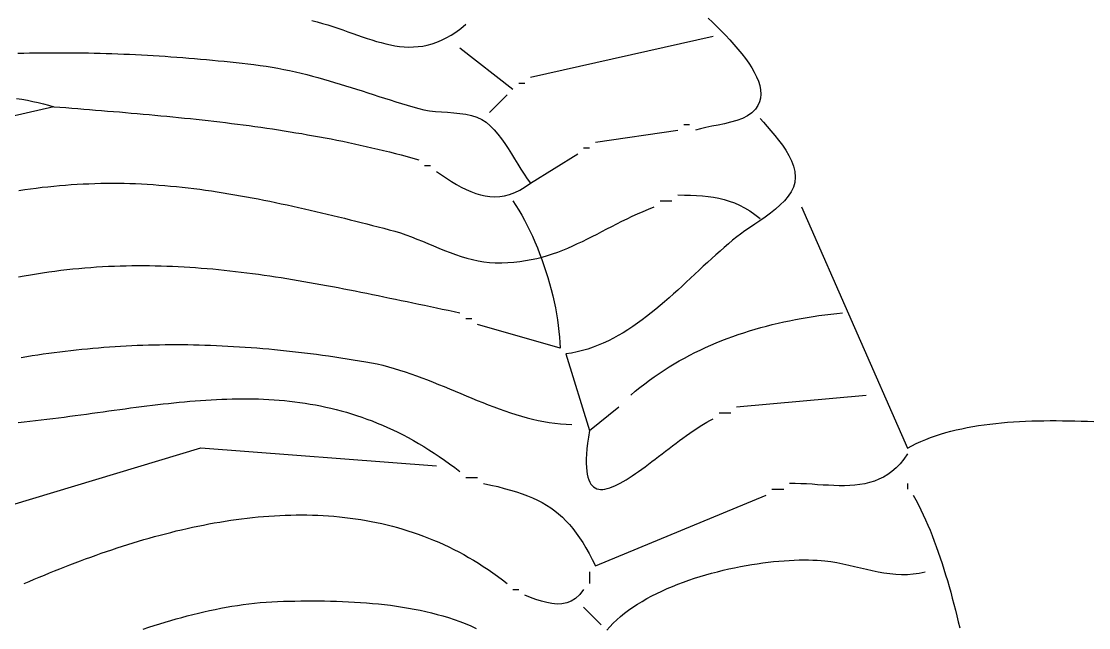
# Model space of a CAD drawing. Header units: millimetres. Extents: x 17 to 1517, y 15 to 1503.
# Drawn here: x 1058.5 to 1239.8, y 796.5 to 899.5 of the extents above; entities that cross this region are included whole.
import ezdxf

# ---------------------------------------------------------------- set-up
doc = ezdxf.new("R2010")
doc.units = ezdxf.units.MM
doc.layers.add('0_0_0', color=3, linetype='Continuous')

msp = doc.modelspace()

# ---------------------------------------------------------------- linework, layer by layer
at = {"layer": '0_0_0'}
for points in [[(1107.8566, 899.6207), (1108.7632, 899.3952), (1109.6564, 899.15), (1110.537, 898.8886), (1111.4057, 898.6142), (1112.2632, 898.33), (1113.1103, 898.0395), (1113.9479, 897.7457), (1114.7766, 897.4522), (1115.5973, 897.162), (1116.4106, 896.8786), (1117.2174, 896.6053), (1118.0184, 896.3452), (1118.8143, 896.1017), (1119.606, 895.878), (1120.3943, 895.6776), (1121.1798, 895.5036), (1121.9633, 895.3593), (1122.7456, 895.2481), (1123.5275, 895.1731), (1124.3097, 895.1378), (1125.093, 895.1454), (1125.8782, 895.1991), (1126.666, 895.3024), (1127.4571, 895.4583), (1128.2525, 895.6704), (1129.0527, 895.9417), (1129.8586, 896.2757), (1130.6709, 896.6756), (1131.4905, 897.1447), (1132.318, 897.6862), (1133.1542, 898.3036), (1134, 899)], [(1175.1515, 900.0518), (1175.8867, 899.3483), (1176.6297, 898.6241), (1177.3737, 897.882), (1178.112, 897.1246), (1178.8376, 896.3549), (1179.544, 895.5755), (1180.2243, 894.7891), (1180.8718, 893.9985), (1181.4797, 893.2065), (1182.0412, 892.4157), (1182.5495, 891.629), (1182.998, 890.8491), (1183.3798, 890.0788), (1183.6881, 889.3207), (1183.9163, 888.5776), (1184.0575, 887.8523), (1184.1049, 887.1476), (1184.0519, 886.4661), (1183.8915, 885.8106), (1183.6172, 885.1839), (1183.2221, 884.5887), (1182.6044, 883.9655), (1181.8443, 883.4452), (1180.9685, 883.0132), (1180.0037, 882.655), (1178.9766, 882.3562), (1177.9139, 882.1024), (1176.8422, 881.8789), (1175.7882, 881.6714), (1174.7788, 881.4654), (1173.8404, 881.2464), (1173, 881)], [(1145, 890), (1176, 897)], [(1057.8974, 894.0785), (1058.8956, 894.1032), (1059.894, 894.1241), (1060.8925, 894.1412), (1061.8911, 894.1544), (1062.8899, 894.1639), (1063.8888, 894.1695), (1064.8879, 894.1713), (1065.8872, 894.1694), (1066.8867, 894.1637), (1067.8864, 894.1542), (1068.8862, 894.1409), (1069.8863, 894.1239), (1070.8866, 894.1032), (1071.8871, 894.0787), (1072.8878, 894.0505), (1073.8887, 894.0185), (1074.8899, 893.9828), (1075.8914, 893.9435), (1076.8931, 893.9004), (1077.895, 893.8536), (1078.8973, 893.8032), (1079.8998, 893.749), (1080.9025, 893.6912), (1081.9056, 893.6298), (1082.909, 893.5647), (1083.9126, 893.4959), (1084.9166, 893.4235), (1085.9209, 893.3475), (1086.9256, 893.2678), (1087.9305, 893.1846), (1088.9358, 893.0977), (1089.9415, 893.0073), (1090.9475, 892.9132), (1091.9538, 892.8156), (1092.9605, 892.7144), (1093.9676, 892.6096), (1094.9751, 892.5012), (1095.983, 892.3893), (1096.9913, 892.2739), (1098, 892.155), (1099.0385, 892.0218), (1100.0648, 891.873), (1101.0795, 891.7093), (1102.0834, 891.5314), (1103.0774, 891.3401), (1104.0623, 891.1361), (1105.0387, 890.9201), (1106.0076, 890.693), (1106.9697, 890.4555), (1107.9257, 890.2083), (1108.8766, 889.9521), (1109.823, 889.6877), (1110.7658, 889.416), (1111.7057, 889.1375), (1112.6436, 888.8531), (1113.5802, 888.5635), (1114.5163, 888.2694), (1115.4527, 887.9717), (1116.3903, 887.671), (1117.3297, 887.3681), (1118.2718, 887.0637), (1119.2174, 886.7587), (1120.1672, 886.4537), (1121.1221, 886.1495), (1122.0829, 885.8468), (1123.0502, 885.5464), (1124.025, 885.2491), (1125.008, 884.9556), (1126, 884.6666), (1126.8827, 884.4584), (1127.8299, 884.3088), (1128.8261, 884.201), (1129.8559, 884.1183), (1130.9038, 884.044), (1131.9543, 883.9615), (1132.992, 883.854), (1134.0013, 883.7049), (1134.967, 883.4974), (1135.8734, 883.2149), (1136.7051, 882.8406), (1137.4467, 882.3579), (1138.1418, 881.7573), (1138.8029, 881.083), (1139.434, 880.3462), (1140.0392, 879.558), (1140.6227, 878.7297), (1141.1885, 877.8724), (1141.7407, 876.9973), (1142.2836, 876.1156), (1142.8211, 875.2385), (1143.3574, 874.3772), (1143.8965, 873.5429), (1144.4427, 872.7467), (1145, 872), (1153, 877)], [(1133, 895), (1142, 888)], [(1143, 889), (1144, 889)], [(1141, 887), (1138, 884)], [(1057.6654, 886.4169), (1058.596, 886.2626), (1059.5187, 886.0927), (1060.4329, 885.9069), (1061.3385, 885.705), (1062.2351, 885.4867), (1063.1223, 885.2518), (1064, 885), (1013, 873.3364)], [(1064, 885), (1065.0192, 884.9195), (1066.0374, 884.8391), (1067.0546, 884.7587), (1068.0707, 884.6781), (1069.0858, 884.5972), (1070.0999, 884.5159), (1071.113, 884.4342), (1072.1252, 884.3518), (1073.1365, 884.2688), (1074.1469, 884.1849), (1075.1564, 884.1001), (1076.165, 884.0142), (1077.1728, 883.9272), (1078.1798, 883.839), (1079.186, 883.7494), (1080.1915, 883.6583), (1081.1962, 883.5657), (1082.2001, 883.4713), (1083.2034, 883.3752), (1084.206, 883.2772), (1085.208, 883.1771), (1086.2093, 883.0749), (1087.21, 882.9705), (1088.2101, 882.8638), (1089.2096, 882.7546), (1090.2086, 882.6428), (1091.2071, 882.5284), (1092.2051, 882.4112), (1093.2026, 882.2911), (1094.1997, 882.1681), (1095.1963, 882.0419), (1096.1925, 881.9125), (1097.1883, 881.7798), (1098.1838, 881.6437), (1099.1789, 881.5041), (1100.1738, 881.3608), (1101.1683, 881.2137), (1102.1625, 881.0628), (1103.1565, 880.9079), (1104.1502, 880.749), (1105.1438, 880.5858), (1106.1371, 880.4184), (1107.1303, 880.2465), (1108.1234, 880.0702), (1109.1163, 879.8892), (1110.1092, 879.7035), (1111.102, 879.5129), (1112.0947, 879.3174), (1113.0874, 879.1168), (1114.0801, 878.9111), (1115.0728, 878.7001), (1116.0655, 878.4837), (1117.0583, 878.2619), (1118.0512, 878.0344), (1119.0442, 877.8012), (1120.0373, 877.5622), (1121.0306, 877.3173), (1122.024, 877.0663), (1123.0176, 876.8092), (1124.0115, 876.5459), (1125.0056, 876.2761), (1126, 876)], [(1184, 883), (1184.5623, 882.3497), (1185.1755, 881.6508), (1185.8207, 880.908), (1186.4788, 880.1262), (1187.1309, 879.3101), (1187.7582, 878.4646), (1188.3418, 877.5946), (1188.8626, 876.7048), (1189.3018, 875.8002), (1189.6405, 874.8854), (1189.8597, 873.9654), (1189.9405, 873.0449), (1189.8641, 872.1289), (1189.6367, 871.3303), (1189.2537, 870.5476), (1188.7357, 869.7821), (1188.1032, 869.0351), (1187.3769, 868.3081), (1186.5773, 867.6023), (1185.7251, 866.9192), (1184.8407, 866.2601), (1183.9449, 865.6262), (1183.0582, 865.019), (1182.2013, 864.4399), (1181.3946, 863.8901), (1180.6588, 863.3711), (1180.0146, 862.8842), (1179.3036, 862.309), (1178.5936, 861.7164), (1177.8841, 861.1079), (1177.1747, 860.4852), (1176.4649, 859.85), (1175.7543, 859.204), (1175.0426, 858.5489), (1174.3292, 857.8863), (1173.6137, 857.218), (1172.8957, 856.5455), (1172.1748, 855.8707), (1171.4506, 855.1952), (1170.7225, 854.5207), (1169.9903, 853.8488), (1169.2534, 853.1812), (1168.5114, 852.5197), (1167.764, 851.8659), (1167.0106, 851.2215), (1166.2508, 850.5881), (1165.4843, 849.9675), (1164.7106, 849.3613), (1163.9292, 848.7713), (1163.1398, 848.199), (1162.3418, 847.6463), (1161.5349, 847.1147), (1160.7187, 846.606), (1159.8927, 846.1218), (1159.0565, 845.6638), (1158.2096, 845.2338), (1157.3516, 844.8333), (1156.4822, 844.4641), (1155.6008, 844.1279), (1154.7071, 843.8263), (1153.8005, 843.561), (1152.8808, 843.3337), (1151.9474, 843.1462), (1151, 843), (1155, 830), (1160, 834)], [(1171, 882), (1172, 882)], [(1156, 879), (1170, 881)], [(1154, 878), (1155, 878)], [(1127, 875), (1128, 875)], [(1129, 874), (1129.8734, 873.4037), (1130.7312, 872.8347), (1131.5753, 872.2977), (1132.4081, 871.7976), (1133.2316, 871.3391), (1134.0481, 870.9271), (1134.8596, 870.5665), (1135.6683, 870.262), (1136.4764, 870.0185), (1137.2861, 869.8409), (1138.0995, 869.7338), (1138.9188, 869.7023), (1139.7462, 869.751), (1140.5837, 869.8849), (1141.4336, 870.1087), (1142.298, 870.4273), (1143.1791, 870.8454), (1144.079, 871.3681), (1145, 872)], [(1058.0907, 870.7874), (1059.0717, 870.9282), (1060.0546, 871.0609), (1061.0394, 871.1854), (1062.0261, 871.3016), (1063.0147, 871.4094), (1064.0052, 871.5087), (1064.9977, 871.5994), (1065.9921, 871.6814), (1066.9884, 871.7546), (1067.9867, 871.8189), (1068.987, 871.8742), (1069.9893, 871.9205), (1070.9936, 871.9575), (1072, 871.9853), (1072.9827, 872.0023), (1073.9666, 872.0085), (1074.9517, 872.0041), (1075.9377, 871.9894), (1076.9247, 871.9646), (1077.9125, 871.9299), (1078.901, 871.8856), (1079.8903, 871.8318), (1080.8802, 871.7688), (1081.8706, 871.6969), (1082.8614, 871.6163), (1083.8527, 871.5271), (1084.8442, 871.4297), (1085.8359, 871.3242), (1086.8277, 871.2109), (1087.8196, 871.09), (1088.8115, 870.9618), (1089.8032, 870.8264), (1090.7948, 870.6841), (1091.7861, 870.5352), (1092.777, 870.3798), (1093.7675, 870.2182), (1094.7575, 870.0506), (1095.7469, 869.8773), (1096.7356, 869.6985), (1097.7235, 869.5143), (1098.7106, 869.3251), (1099.6969, 869.1311), (1100.6821, 868.9325), (1101.6662, 868.7295), (1102.6492, 868.5223), (1103.6309, 868.3112), (1104.6114, 868.0965), (1105.5904, 867.8783), (1106.568, 867.6568), (1107.544, 867.4324), (1108.5184, 867.2052), (1109.491, 866.9755), (1110.4619, 866.7434), (1111.4309, 866.5093), (1112.3979, 866.2733), (1113.3629, 866.0357), (1114.3258, 865.7967), (1115.2865, 865.5565), (1116.2449, 865.3154), (1117.2009, 865.0737), (1118.1545, 864.8314), (1119.1056, 864.5889), (1120.0541, 864.3464), (1121, 864.1041), (1121.9372, 863.8444), (1122.8731, 863.5498), (1123.8083, 863.2259), (1124.743, 862.8781), (1125.6778, 862.5118), (1126.613, 862.1325), (1127.549, 861.7456), (1128.4863, 861.3566), (1129.4253, 860.9709), (1130.3664, 860.5939), (1131.31, 860.2312), (1132.2566, 859.8881), (1133.2065, 859.5701), (1134.1602, 859.2827), (1135.1181, 859.0312), (1136.0806, 858.8213), (1137.0481, 858.6582), (1138.0211, 858.5475), (1139, 858.4946), (1140.0882, 858.49), (1141.1462, 858.525), (1142.1756, 858.5976), (1143.1784, 858.7062), (1144.1564, 858.8487), (1145.1115, 859.0233), (1146.0455, 859.2282), (1146.9604, 859.4614), (1147.8579, 859.7212), (1148.7399, 860.0056), (1149.6084, 860.3128), (1150.4651, 860.641), (1151.3119, 860.9882), (1152.1507, 861.3526), (1152.9833, 861.7323), (1153.8116, 862.1255), (1154.6375, 862.5303), (1155.4629, 862.9448), (1156.2895, 863.3672), (1157.1192, 863.7956), (1157.954, 864.2282), (1158.7957, 864.663), (1159.6461, 865.0982), (1160.5071, 865.532), (1161.3805, 865.9625), (1162.2683, 866.3878), (1163.1723, 866.8061), (1164.0943, 867.2154), (1165.0362, 867.614), (1166, 868)], [(1142, 869), (1142.5085, 868.2282), (1143.0068, 867.4232), (1143.4941, 866.587), (1143.9698, 865.7221), (1144.4331, 864.8305), (1144.8832, 863.9148), (1145.3195, 862.977), (1145.7412, 862.0195), (1146.1475, 861.0445), (1146.5378, 860.0543), (1146.9112, 859.0512), (1147.2672, 858.0375), (1147.6048, 857.0154), (1147.9235, 855.9872), (1148.2225, 854.9552), (1148.501, 853.9216), (1148.7583, 852.8888), (1148.9937, 851.8589), (1149.2064, 850.8343), (1149.3958, 849.8172), (1149.561, 848.8099), (1149.7014, 847.8147), (1149.8163, 846.8338), (1149.9048, 845.8695), (1149.9663, 844.9242), (1150, 844), (1136, 848)], [(1167, 869), (1169, 869)], [(1170, 870), (1171.1113, 869.9936), (1172.1763, 869.9726), (1173.1998, 869.9317), (1174.1866, 869.8658), (1175.1416, 869.7696), (1176.0695, 869.6379), (1176.9752, 869.4656), (1177.8635, 869.2475), (1178.7392, 868.9783), (1179.6072, 868.6529), (1180.4723, 868.266), (1181.3393, 867.8124), (1182.213, 867.287), (1183.0983, 866.6846), (1184, 866)], [(1191, 868), (1209, 827), (1209.7473, 827.4016), (1210.515, 827.7814), (1211.3022, 828.1397), (1212.1083, 828.4771), (1212.9326, 828.794), (1213.7744, 829.0912), (1214.6331, 829.3689), (1215.508, 829.6279), (1216.3983, 829.8685), (1217.3034, 830.0914), (1218.2227, 830.297), (1219.1554, 830.4858), (1220.1009, 830.6585), (1221.0584, 830.8154), (1222.0274, 830.9572), (1223.0071, 831.0843), (1223.9968, 831.1974), (1224.9958, 831.2968), (1226.0036, 831.3831), (1227.0193, 831.4568), (1228.0424, 831.5186), (1229.0721, 831.5688), (1230.1077, 831.608), (1231.1486, 831.6367), (1232.1941, 831.6555), (1233.2436, 831.6649), (1234.2962, 831.6653), (1235.3514, 831.6574), (1236.4085, 831.6416), (1237.4667, 831.6185), (1238.5255, 831.5886), (1239.584, 831.5524), (1240.6418, 831.5104)], [(1058.0223, 856.0931), (1059, 856.2747), (1060.0418, 856.4569), (1061.0802, 856.6282), (1062.1151, 856.7887), (1063.1467, 856.9384), (1064.175, 857.0777), (1065.2001, 857.2065), (1066.2221, 857.3252), (1067.2412, 857.4338), (1068.2572, 857.5325), (1069.2705, 857.6214), (1070.281, 857.7008), (1071.2887, 857.7707), (1072.2939, 857.8314), (1073.2966, 857.8829), (1074.2968, 857.9255), (1075.2947, 857.9593), (1076.2903, 857.9844), (1077.2838, 858.001), (1078.2751, 858.0093), (1079.2644, 858.0094), (1080.2518, 858.0015), (1081.2373, 857.9858), (1082.2211, 857.9623), (1083.2032, 857.9312), (1084.1836, 857.8928), (1085.1626, 857.8471), (1086.1401, 857.7944), (1087.1163, 857.7347), (1088.0912, 857.6683), (1089.0649, 857.5952), (1090.0375, 857.5157), (1091.0091, 857.4299), (1091.9797, 857.3379), (1092.9495, 857.2399), (1093.9185, 857.1361), (1094.8868, 857.0267), (1095.8545, 856.9117), (1096.8217, 856.7914), (1097.7885, 856.6658), (1098.7549, 856.5352), (1099.721, 856.3997), (1100.687, 856.2595), (1101.6528, 856.1147), (1102.6186, 855.9655), (1103.5845, 855.812), (1104.5505, 855.6544), (1105.5167, 855.4929), (1106.4832, 855.3275), (1107.4502, 855.1585), (1108.4176, 854.9861), (1109.3856, 854.8103), (1110.3542, 854.6313), (1111.3235, 854.4493), (1112.2936, 854.2645), (1113.2646, 854.0769), (1114.2366, 853.8868), (1115.2097, 853.6944), (1116.1839, 853.4997), (1117.1593, 853.3029), (1118.136, 853.1042), (1119.1141, 852.9037), (1120.0937, 852.7017), (1121.0748, 852.4981), (1122.0576, 852.2933), (1123.0421, 852.0874), (1124.0284, 851.8805), (1125.0166, 851.6727), (1126.0067, 851.4643), (1126.9989, 851.2554), (1127.9933, 851.0461), (1128.9899, 850.8367), (1129.9887, 850.6272), (1130.99, 850.4178), (1131.9937, 850.2086), (1133, 850)], [(1134, 849), (1135, 849)], [(1162, 836), (1162.7829, 836.6631), (1163.5761, 837.3076), (1164.3792, 837.9336), (1165.192, 838.5413), (1166.0144, 839.131), (1166.8459, 839.7028), (1167.6865, 840.2571), (1168.5359, 840.7939), (1169.3939, 841.3136), (1170.2603, 841.8163), (1171.1348, 842.3023), (1172.0171, 842.7717), (1172.9072, 843.2249), (1173.8047, 843.662), (1174.7094, 844.0832), (1175.6211, 844.4887), (1176.5396, 844.8789), (1177.4647, 845.2538), (1178.396, 845.6137), (1179.3334, 845.9589), (1180.2767, 846.2895), (1181.2256, 846.6058), (1182.18, 846.9079), (1183.1395, 847.1962), (1184.104, 847.4707), (1185.0732, 847.7318), (1186.0469, 847.9797), (1187.0249, 848.2145), (1188.0069, 848.4365), (1188.9927, 848.6459), (1189.9822, 848.8429), (1190.975, 849.0278), (1191.9709, 849.2008), (1192.9698, 849.362), (1193.9714, 849.5117), (1194.9754, 849.6502), (1195.9816, 849.7775), (1196.9899, 849.8941), (1198, 850)], [(1058.4841, 842.3989), (1059.4194, 842.5556), (1060.3544, 842.7065), (1061.2894, 842.8515), (1062.2243, 842.9906), (1063.1592, 843.1239), (1064.0942, 843.2514), (1065.0295, 843.3729), (1065.965, 843.4887), (1066.901, 843.5986), (1067.8373, 843.7027), (1068.7742, 843.801), (1069.7117, 843.8935), (1070.6498, 843.9802), (1071.5887, 844.0612), (1072.5285, 844.1363), (1073.4692, 844.2057), (1074.4109, 844.2693), (1075.3537, 844.3272), (1076.2977, 844.3793), (1077.2429, 844.4257), (1078.1894, 844.4664), (1079.1374, 844.5013), (1080.0868, 844.5306), (1081.0379, 844.5541), (1081.9905, 844.5719), (1082.9449, 844.5841), (1083.9011, 844.5906), (1084.8592, 844.5914), (1085.8193, 844.5865), (1086.7814, 844.576), (1087.7457, 844.5599), (1088.7122, 844.5381), (1089.681, 844.5107), (1090.6521, 844.4777), (1091.6257, 844.4391), (1092.6019, 844.3948), (1093.5806, 844.345), (1094.5621, 844.2896), (1095.5463, 844.2286), (1096.5334, 844.1621), (1097.5235, 844.0899), (1098.5165, 844.0123), (1099.5127, 843.9291), (1100.512, 843.8403), (1101.5146, 843.746), (1102.5206, 843.6462), (1103.53, 843.5409), (1104.5428, 843.4301), (1105.5593, 843.3138), (1106.5794, 843.192), (1107.6033, 843.0648), (1108.631, 842.932), (1109.6626, 842.7938), (1110.6982, 842.6502), (1111.7378, 842.5011), (1112.7816, 842.3466), (1113.8297, 842.1866), (1114.882, 842.0212), (1115.9387, 841.8504), (1117, 841.6743), (1117.9658, 841.4978), (1118.9287, 841.2952), (1119.8888, 841.0679), (1120.8462, 840.8179), (1121.8011, 840.5468), (1122.7537, 840.2563), (1123.7042, 839.9481), (1124.6526, 839.6239), (1125.5992, 839.2855), (1126.5441, 838.9346), (1127.4875, 838.5729), (1128.4295, 838.2021), (1129.3702, 837.8239), (1130.31, 837.4401), (1131.2488, 837.0524), (1132.1869, 836.6624), (1133.1244, 836.2719), (1134.0615, 835.8826), (1134.9984, 835.4963), (1135.9352, 835.1146), (1136.872, 834.7393), (1137.809, 834.372), (1138.7465, 834.0145), (1139.6844, 833.6686), (1140.6231, 833.3359), (1141.5626, 833.0181), (1142.5032, 832.717), (1143.4449, 832.4343), (1144.388, 832.1716), (1145.3326, 831.9308), (1146.2788, 831.7135), (1147.2269, 831.5214), (1148.1769, 831.3564), (1149.129, 831.2199), (1150.0835, 831.1139), (1151.0404, 831.04), (1152, 831)], [(1180, 834), (1202, 836)], [(1057.9708, 831.3597), (1058.9547, 831.4619), (1059.9353, 831.5683), (1060.9125, 831.6785), (1061.8865, 831.7923), (1062.8572, 831.9092), (1063.8247, 832.0291), (1064.7891, 832.1514), (1065.7504, 832.2759), (1066.7087, 832.4023), (1067.6641, 832.5301), (1068.6165, 832.6591), (1069.5661, 832.789), (1070.5128, 832.9193), (1071.4569, 833.0497), (1072.3982, 833.18), (1073.3368, 833.3097), (1074.2729, 833.4385), (1075.2065, 833.5661), (1076.1375, 833.6922), (1077.0661, 833.8163), (1077.9924, 833.9383), (1078.9163, 834.0576), (1079.8379, 834.174), (1080.7574, 834.2872), (1081.6746, 834.3968), (1082.5898, 834.5025), (1083.5029, 834.6039), (1084.414, 834.7007), (1085.3231, 834.7925), (1086.2303, 834.8791), (1087.1357, 834.96), (1088.0394, 835.035), (1088.9412, 835.1036), (1089.8414, 835.1656), (1090.74, 835.2206), (1091.6369, 835.2683), (1092.5324, 835.3084), (1093.4264, 835.3404), (1094.3189, 835.3641), (1095.2101, 835.3791), (1096.1, 835.3851), (1096.9887, 835.3818), (1097.8761, 835.3687), (1098.7624, 835.3456), (1099.6476, 835.3121), (1100.5317, 835.268), (1101.4149, 835.2127), (1102.2971, 835.1461), (1103.1784, 835.0677), (1104.0589, 834.9773), (1104.9387, 834.8744), (1105.8177, 834.7588), (1106.696, 834.6301), (1107.5737, 834.488), (1108.4509, 834.3321), (1109.3275, 834.1621), (1110.2037, 833.9777), (1111.0795, 833.7784), (1111.955, 833.5641), (1112.8301, 833.3343), (1113.705, 833.0886), (1114.5798, 832.8269), (1115.4543, 832.5486), (1116.3288, 832.2536), (1117.2033, 831.9413), (1118.0778, 831.6116), (1118.9524, 831.264), (1119.8271, 830.8983), (1120.702, 830.514), (1121.5771, 830.1109), (1122.4526, 829.6886), (1123.3283, 829.2467), (1124.2045, 828.785), (1125.0811, 828.303), (1125.9583, 827.8005), (1126.836, 827.2771), (1127.7143, 826.7325), (1128.5932, 826.1663), (1129.4729, 825.5782), (1130.3534, 824.9679), (1131.2347, 824.3349), (1132.1168, 823.6791), (1133, 823)], [(1177, 833), (1179, 833)], [(1155, 830), (1154.8234, 828.8853), (1154.6824, 827.8466), (1154.5759, 826.882), (1154.5033, 825.9897), (1154.4636, 825.1677), (1154.456, 824.4142), (1154.4798, 823.7273), (1154.5339, 823.105), (1154.6177, 822.5455), (1154.7303, 822.047), (1154.8708, 821.6074), (1155.0384, 821.2249), (1155.2322, 820.8977), (1155.4515, 820.6239), (1155.6953, 820.4014), (1155.9629, 820.2286), (1156.2535, 820.1034), (1156.5661, 820.024), (1156.8999, 819.9884), (1157.2541, 819.9949), (1157.6279, 820.0415), (1158.0204, 820.1263), (1158.4309, 820.2475), (1158.8583, 820.4031), (1159.302, 820.5912), (1159.7611, 820.81), (1160.2346, 821.0576), (1160.7219, 821.3321), (1161.2221, 821.6315), (1161.7343, 821.9541), (1162.2577, 822.2979), (1162.7914, 822.661), (1163.3347, 823.0415), (1163.8866, 823.4376), (1164.4464, 823.8474), (1165.0132, 824.2689), (1165.5862, 824.7003), (1166.1645, 825.1397), (1166.7472, 825.5851), (1167.3337, 826.0348), (1167.9229, 826.4868), (1168.5142, 826.9392), (1169.1066, 827.3902), (1169.6993, 827.8378), (1170.2915, 828.2802), (1170.8823, 828.7154), (1171.4709, 829.1417), (1172.0564, 829.557), (1172.6381, 829.9595), (1173.2151, 830.3473), (1173.7865, 830.7186), (1174.3516, 831.0713), (1174.9094, 831.4037), (1175.4591, 831.7139), (1176, 832)], [(1039, 812), (1089, 827.0255), (1129, 824)], [(1209, 826), (1208.3857, 825.1224), (1207.744, 824.3419), (1207.0762, 823.6531), (1206.3832, 823.0507), (1205.6664, 822.5296), (1204.9267, 822.0842), (1204.1653, 821.7094), (1203.3833, 821.3999), (1202.5819, 821.1504), (1201.7623, 820.9555), (1200.9255, 820.8099), (1200.0726, 820.7085), (1199.2048, 820.6458), (1198.3233, 820.6165), (1197.4292, 820.6155), (1196.5235, 820.6373), (1195.6075, 820.6767), (1194.6822, 820.7284), (1193.7488, 820.7871), (1192.8085, 820.8475), (1191.8623, 820.9043), (1190.9114, 820.9521), (1189.9569, 820.9858), (1189, 821)], [(1134, 822), (1136, 822)], [(1137, 821), (1138.2349, 820.7277), (1139.409, 820.4505), (1140.525, 820.1659), (1141.5856, 819.8713), (1142.5937, 819.5644), (1143.552, 819.2426), (1144.4633, 818.9035), (1145.3303, 818.5445), (1146.156, 818.1632), (1146.9429, 817.757), (1147.694, 817.3236), (1148.412, 816.8605), (1149.0997, 816.365), (1149.7599, 815.8348), (1150.3953, 815.2675), (1151.0088, 814.6604), (1151.603, 814.0111), (1152.1809, 813.3171), (1152.7451, 812.576), (1153.2984, 811.7852), (1153.8438, 810.9424), (1154.3838, 810.0449), (1154.9213, 809.0903), (1155.4591, 808.0762), (1156, 807), (1185, 819)], [(1186, 820), (1188, 820)], [(1209, 821), (1209, 820)], [(1210, 819), (1210.4394, 818.1962), (1210.8673, 817.3751), (1211.2839, 816.5374), (1211.6895, 815.6839), (1212.0844, 814.8153), (1212.4687, 813.9324), (1212.8428, 813.036), (1213.2069, 812.1269), (1213.5613, 811.2057), (1213.9062, 810.2734), (1214.2419, 809.3306), (1214.5686, 808.3782), (1214.8866, 807.4168), (1215.1962, 806.4473), (1215.4976, 805.4704), (1215.791, 804.4869), (1216.0768, 803.4975), (1216.3552, 802.5031), (1216.6264, 801.5044), (1216.8908, 800.5022), (1217.1485, 799.4972), (1217.3998, 798.4902), (1217.645, 797.482), (1217.8844, 796.4733)], [(1059, 804), (1059.8471, 804.3645), (1060.6981, 804.7266), (1061.5531, 805.0862), (1062.4118, 805.443), (1063.2741, 805.7969), (1064.14, 806.1476), (1065.0094, 806.4951), (1065.8821, 806.839), (1066.7581, 807.1792), (1067.6372, 807.5155), (1068.5194, 807.8478), (1069.4046, 808.1758), (1070.2926, 808.4994), (1071.1834, 808.8183), (1072.0769, 809.1324), (1072.9729, 809.4415), (1073.8714, 809.7454), (1074.7722, 810.0439), (1075.6753, 810.3369), (1076.5806, 810.624), (1077.488, 810.9053), (1078.3973, 811.1804), (1079.3085, 811.4492), (1080.2214, 811.7114), (1081.136, 811.967), (1082.0522, 812.2157), (1082.9699, 812.4573), (1083.8889, 812.6917), (1084.8092, 812.9186), (1085.7306, 813.1378), (1086.6532, 813.3493), (1087.5767, 813.5527), (1088.501, 813.7479), (1089.4262, 813.9348), (1090.352, 814.113), (1091.2784, 814.2825), (1092.2053, 814.4431), (1093.1325, 814.5945), (1094.06, 814.7366), (1094.9877, 814.8692), (1095.9155, 814.9921), (1096.8432, 815.1051), (1097.7708, 815.208), (1098.6982, 815.3006), (1099.6253, 815.3828), (1100.552, 815.4544), (1101.4781, 815.5151), (1102.4036, 815.5649), (1103.3284, 815.6034), (1104.2523, 815.6305), (1105.1754, 815.6461), (1106.0974, 815.6499), (1107.0183, 815.6417), (1107.938, 815.6214), (1108.8564, 815.5888), (1109.7733, 815.5436), (1110.6888, 815.4858), (1111.6026, 815.415), (1112.5147, 815.3312), (1113.425, 815.2341), (1114.3333, 815.1236), (1115.2397, 814.9994), (1116.1439, 814.8614), (1117.046, 814.7094), (1117.9457, 814.5431), (1118.843, 814.3625), (1119.7378, 814.1673), (1120.63, 813.9573), (1121.5194, 813.7324), (1122.4061, 813.4923), (1123.2898, 813.2369), (1124.1706, 812.966), (1125.0482, 812.6794), (1125.9226, 812.3769), (1126.7937, 812.0583), (1127.6614, 811.7234), (1128.5256, 811.3721), (1129.3862, 811.0042), (1130.2431, 810.6194), (1131.0962, 810.2175), (1131.9453, 809.7985), (1132.7905, 809.3621), (1133.6316, 808.9081), (1134.4684, 808.4363), (1135.301, 807.9466), (1136.1291, 807.4387), (1136.9528, 806.9125), (1137.7718, 806.3678), (1138.5861, 805.8044), (1139.3957, 805.222), (1140.2003, 804.6206), (1141, 804)], [(1157.924, 796.0477), (1158.4573, 796.66), (1159.0279, 797.2557), (1159.6342, 797.8349), (1160.2744, 798.3975), (1160.947, 798.9436), (1161.6504, 799.4732), (1162.3829, 799.9864), (1163.1428, 800.4833), (1163.9285, 800.9638), (1164.7384, 801.4281), (1165.5709, 801.8761), (1166.4243, 802.3079), (1167.2971, 802.7236), (1168.1874, 803.1232), (1169.0938, 803.5067), (1170.0146, 803.8742), (1170.9481, 804.2258), (1171.8927, 804.5614), (1172.8468, 804.8811), (1173.8088, 805.185), (1174.777, 805.4731), (1175.7497, 805.7455), (1176.7254, 806.0021), (1177.7024, 806.2431), (1178.6791, 806.4684), (1179.6538, 806.6782), (1180.6249, 806.8725), (1181.5908, 807.0512), (1182.5498, 807.2146), (1183.5004, 807.3625), (1184.4408, 807.495), (1185.3694, 807.6123), (1186.2846, 807.7143), (1187.1848, 807.801), (1188.0683, 807.8726), (1188.9335, 807.929), (1189.7788, 807.9704), (1190.6025, 807.9967), (1191.4029, 808.008), (1192.1786, 808.0043), (1192.9277, 807.9858), (1193.6488, 807.9523), (1194.34, 807.904), (1195, 807.841), (1196.0104, 807.7094), (1197.0185, 807.5416), (1198.0244, 807.3454), (1199.0283, 807.1285), (1200.0305, 806.8988), (1201.0312, 806.6642), (1202.0305, 806.4325), (1203.0288, 806.2115), (1204.0262, 806.0091), (1205.0229, 805.8331), (1206.0192, 805.6914), (1207.0153, 805.5919), (1208.0114, 805.5422), (1209.0076, 805.5504), (1210.0044, 805.6241), (1211.0017, 805.7714), (1212, 806)], [(1155, 806), (1155, 804)], [(1142, 803), (1143, 803)], [(1154, 803), (1153.342, 802.1349), (1152.643, 801.4736), (1151.9056, 800.9978), (1151.1327, 800.6887), (1150.327, 800.528), (1149.4912, 800.4971), (1148.6282, 800.5774), (1147.7406, 800.7505), (1146.8312, 800.9978), (1145.9028, 801.3008), (1144.9581, 801.6411), (1144, 802)], [(1079.2117, 796.2645), (1080.1413, 796.5676), (1081.0719, 796.8647), (1082.0039, 797.1553), (1082.9371, 797.4389), (1083.8718, 797.7152), (1084.8079, 797.9837), (1085.7457, 798.2438), (1086.6852, 798.4952), (1087.6264, 798.7373), (1088.5695, 798.9698), (1089.5146, 799.1922), (1090.4616, 799.4039), (1091.4109, 799.6046), (1092.3623, 799.7939), (1093.3161, 799.9711), (1094.2722, 800.1359), (1095.2308, 800.2879), (1096.192, 800.4265), (1097.1559, 800.5514), (1098.1225, 800.662), (1099.092, 800.7579), (1100.0643, 800.8386), (1101.0397, 800.9037), (1102.0182, 800.9527), (1103, 800.9853), (1103.9795, 801.0073), (1104.9663, 801.0253), (1105.9597, 801.0386), (1106.9591, 801.0467), (1107.9639, 801.0491), (1108.9733, 801.0451), (1109.9868, 801.0342), (1111.0037, 801.0158), (1112.0234, 800.9893), (1113.0451, 800.9543), (1114.0684, 800.91), (1115.0924, 800.856), (1116.1166, 800.7917), (1117.1403, 800.7165), (1118.1629, 800.6298), (1119.1838, 800.5311), (1120.2022, 800.4198), (1121.2176, 800.2954), (1122.2293, 800.1572), (1123.2366, 800.0047), (1124.2389, 799.8374), (1125.2356, 799.6547), (1126.2259, 799.4559), (1127.2094, 799.2406), (1128.1852, 799.0082), (1129.1529, 798.758), (1130.1116, 798.4896), (1131.0609, 798.2024), (1132, 797.8958), (1132.9634, 797.5516), (1133.9091, 797.1809), (1134.8388, 796.7872), (1135.7544, 796.3736)], [(1154, 800), (1157, 797)]]:
    msp.add_lwpolyline(points, dxfattribs=at)

doc.saveas('drawing.dxf')
